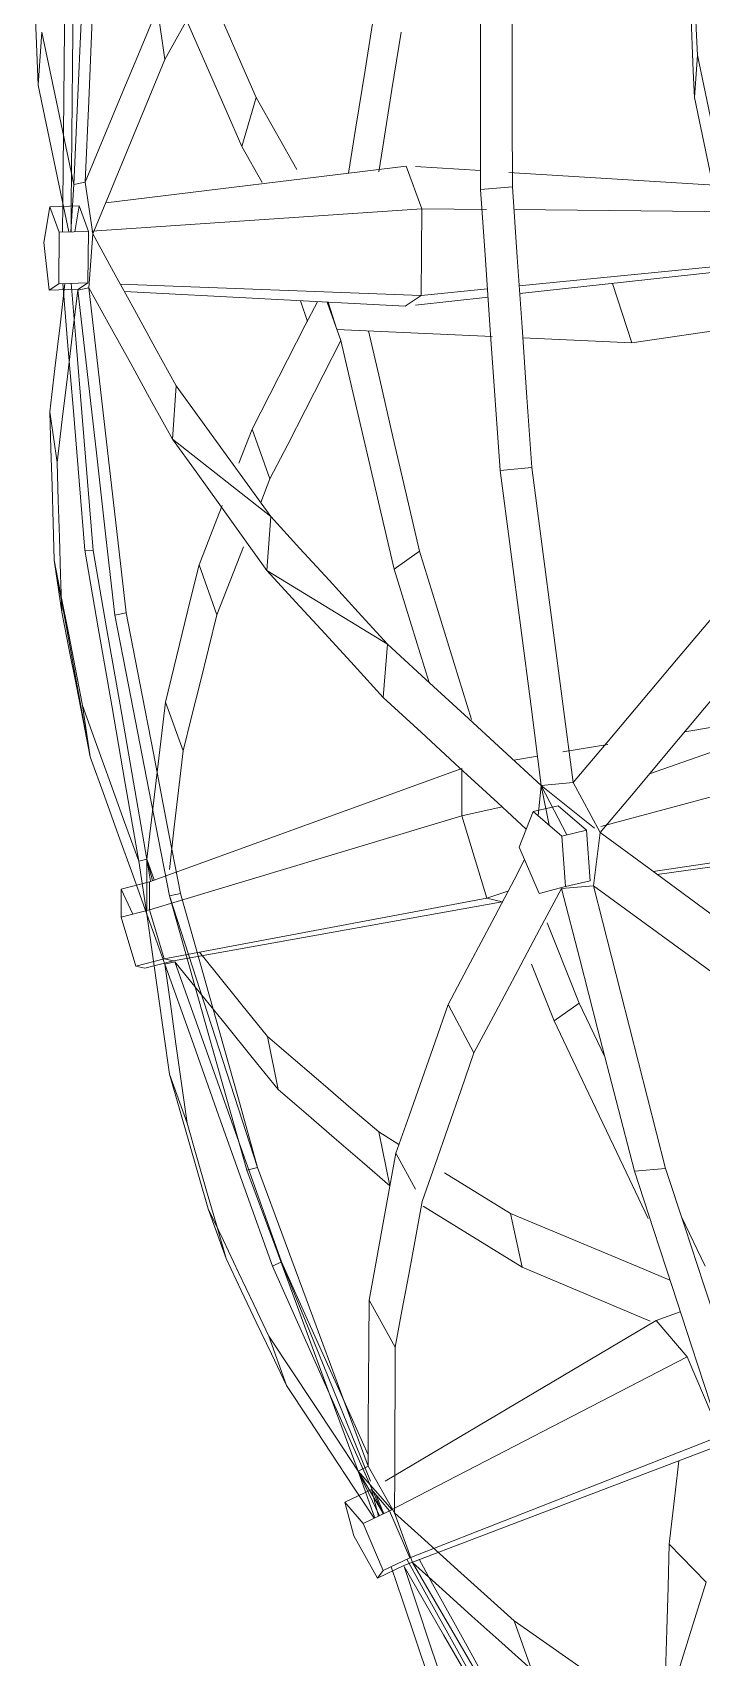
# Model space of a CAD drawing. Header units: inches. Extents: x -1427 to 2274, y -2183 to 260.
# Drawn here: x 170.401 to 172.171, y -1798.426 to -1794.125 of the extents above; entities that cross this region are included whole.
import ezdxf

# ---------------------------------------------------------------- set-up
doc = ezdxf.new("R2010")
doc.units = ezdxf.units.IN
doc.header["$MEASUREMENT"] = 0
doc.layers.add('E-LITE-EQPM', color=33, linetype='Continuous', lineweight=9)
doc.layers.add('G-IMPT', color=8, linetype='Continuous', lineweight=9)

# ---------------------------------------------------------------- blocks, each defined once
blk = doc.blocks.new('Raimond Sphere Small - Moooi_Raimond_43-V3-Reflected Ceiling Plan')
at = {"layer": 'G-IMPT'}
for p, q in [((-8.0515, 0.2259), (-8.071, 0.3608)), ((-8.3866, 0.1577), (-8.3769, 0.2985)), ((-6.6495, 0.1255), (-6.6418, 0.2371)), ((-7.8471, -0.004), (-7.8092, 0.1254)), ((-7.8471, -0.004), (-7.7935, -0.0994)), ((-7.4121, -0.0559), (-8.2078, -0.153)), ((-7.4121, -0.0559), (-7.371, -0.1689)), ((-7.2159, -0.0681), (-7.3875, -0.0574)), ((-6.5379, -0.1103), (-7.1404, -0.0728)), ((-8.3004, -0.2302), (-8.2917, -0.1049)), ((-8.2917, -0.1049), (-8.2619, -0.0988)), ((-8.242, -0.2358), (-8.2619, -0.0988)), ((-7.1315, -0.1111), (-7.2159, -0.1184)), ((-8.3555, -0.1639), (-8.3716, -0.2587)), ((-8.2781, -0.1616), (-8.3555, -0.1639)), ((-8.3555, -0.1639), (-8.3311, -0.2311)), ((-8.2897, -0.2299), (-8.2781, -0.1616)), ((-8.2781, -0.1616), (-8.2537, -0.2288)), ((-8.2449, -0.2282), (-7.371, -0.1689)), ((-7.371, -0.1689), (-7.3727, -0.3984)), ((-7.2002, -0.1706), (-7.371, -0.1689)), ((-6.5135, -0.1774), (-7.1274, -0.1714)), ((-8.3311, -0.2311), (-8.3321, -0.3673)), ((-8.2537, -0.2288), (-8.3311, -0.2311)), ((-8.2537, -0.2288), (-8.2547, -0.3651)), ((-8.242, -0.2358), (-8.252, -0.3787)), ((-8.3716, -0.2587), (-8.3571, -0.3844)), ((-6.5145, -0.3137), (-7.1135, -0.3728)), ((-6.5395, -0.3307), (-7.1121, -0.3937)), ((-8.3321, -0.3673), (-8.3571, -0.3844)), ((-8.3571, -0.3844), (-8.2798, -0.3821)), ((-8.3321, -0.3673), (-8.2547, -0.3651)), ((-8.252, -0.3787), (-8.2818, -0.3848)), ((-8.2547, -0.3651), (-8.2798, -0.3821)), ((-8.1693, -0.3683), (-7.3727, -0.3984)), ((-7.1974, -0.3811), (-7.3727, -0.3984)), ((-6.8668, -0.3668), (-6.8151, -0.5235)), ((-8.1582, -0.3884), (-7.4149, -0.427)), ((-7.6741, -0.4672), (-7.6921, -0.4126)), ((-7.6214, -0.4163), (-7.585, -0.5176)), ((-7.5956, -0.4886), (-7.6194, -0.4164)), ((-7.3727, -0.3984), (-7.4149, -0.427)), ((-7.1959, -0.403), (-7.3875, -0.424)), ((-6.0144, -0.408), (-6.8151, -0.5235)), ((-7.1846, -0.507), (-7.5956, -0.4886)), ((-6.8151, -0.5235), (-7.104, -0.5106)), ((-8.0213, -0.6381), (-8.0311, -0.7788)), ((-8.3363, -0.841), (-8.3558, -0.7061)), ((-7.8205, -0.7527), (-7.8555, -0.8425)), ((-7.7732, -0.8843), (-7.8205, -0.7527)), ((-7.7707, -0.9833), (-8.0311, -0.7788)), ((-7.0803, -0.8542), (-7.1636, -0.8614)), ((-7.7974, -0.9464), (-7.7732, -0.8843)), ((-7.7811, -1.1261), (-7.7707, -0.9833)), ((-8.241, -1.0738), (-8.2634, -1.0725)), ((-7.4446, -1.1233), (-7.3774, -1.0752)), ((-8.3239, -1.2366), (-8.344, -1.0994)), ((-8.2486, -1.6196), (-8.344, -1.0994)), ((-7.9134, -1.2435), (-7.9608, -1.1118)), ((-7.7811, -1.1261), (-7.4621, -1.3217)), ((-8.1539, -1.2386), (-8.1832, -1.2445)), ((-7.4734, -1.4622), (-7.4621, -1.3217)), ((-8.2486, -1.6196), (-8.2691, -1.4838)), ((-8.0028, -1.6037), (-8.0492, -1.4746)), ((-6.2918, -1.498), (-6.7684, -1.6646)), ((-6.3994, -1.5076), (-6.6752, -1.5532)), ((-6.8785, -1.5869), (-6.998, -1.6066)), ((-7.0649, -1.6177), (-7.1279, -1.6281)), ((-6.8973, -1.8038), (-6.1647, -1.607)), ((-7.265, -1.6508), (-8.0919, -1.9502)), ((-7.265, -1.6508), (-7.2649, -1.776)), ((-7.063, -1.7757), (-7.0548, -1.6952)), ((-6.9705, -1.6879), (-7.0548, -1.6952)), ((-6.9137, -1.8082), (-7.0548, -1.6952)), ((-6.9869, -1.8261), (-7.0548, -1.6952)), ((-7.0342, -1.8004), (-7.0548, -1.6952)), ((-6.9705, -1.6879), (-6.8987, -1.8203)), ((-7.1588, -1.7522), (-7.2649, -1.776)), ((-7.0104, -1.7492), (-7.076, -1.7646)), ((-7.0104, -1.7492), (-6.935, -1.8139)), ((-8.0918, -2.0246), (-7.2649, -1.776)), ((-7.2649, -1.776), (-7.1991, -1.994)), ((-7.076, -1.7646), (-7.1133, -1.8585)), ((-7.076, -1.7646), (-7.0005, -1.8293)), ((-6.935, -1.8139), (-7.0005, -1.8293)), ((-7.0005, -1.8293), (-6.9911, -1.9633)), ((-6.935, -1.8139), (-6.9256, -1.9479)), ((-6.8987, -1.8203), (-6.9169, -1.9609)), ((-6.7587, -1.9231), (-6.1489, -1.8325)), ((-8.0988, -1.8907), (-8.1205, -1.8957)), ((-8.0988, -1.8907), (-8.0986, -2.0264)), ((-8.0889, -1.9491), (-8.0988, -1.8907)), ((-8.0835, -1.9472), (-8.0988, -1.8907)), ((-8.0791, -1.9456), (-8.0988, -1.8907)), ((-7.1133, -1.8585), (-7.0608, -1.9813)), ((-6.7479, -1.931), (-6.2662, -1.863)), ((-8.0986, -2.0363), (-8.1205, -1.8957)), ((-8.0919, -1.9502), (-8.1671, -1.9699)), ((-8.1671, -1.9699), (-8.1362, -2.0362)), ((-8.1671, -1.9699), (-8.1671, -2.0443)), ((-8.0919, -1.9502), (-8.0918, -2.0246)), ((-7.143, -1.9751), (-7.1991, -1.994)), ((-6.9911, -1.9633), (-7.0608, -1.9813)), ((-6.9169, -1.9609), (-7.0015, -1.9682)), ((-6.9911, -1.9633), (-6.9256, -1.9479)), ((-8.0528, -2.1541), (-7.1991, -1.994)), ((-8.0096, -1.9815), (-8.039, -1.9879)), ((-7.8057, -2.7062), (-8.039, -1.9879)), ((-8.0287, -2.1598), (-7.1586, -2.0036)), ((-7.1991, -1.994), (-7.1586, -2.0036)), ((-8.0918, -2.0246), (-8.1671, -2.0443)), ((-8.1671, -2.0443), (-8.128, -2.1738)), ((-8.0986, -2.0363), (-8.0514, -2.1683)), ((-8.0918, -2.0246), (-8.0528, -2.1541)), ((-8.128, -2.1738), (-8.0528, -2.1541)), ((-8.128, -2.1738), (-8.1039, -2.1794)), ((-8.1039, -2.1794), (-8.0287, -2.1598)), ((-8.0528, -2.1541), (-8.0287, -2.1598)), ((-8.0514, -2.1683), (-8.0251, -2.1619)), ((-7.0809, -2.1685), (-7.0209, -2.3186)), ((-7.2331, -2.4031), (-7.3014, -2.2754)), ((-6.9549, -2.2715), (-7.0209, -2.3186)), ((-6.8866, -2.414), (-6.9549, -2.2715)), ((-7.7512, -2.5), (-7.7792, -2.3603)), ((-8.0388, -2.4592), (-7.9923, -2.5895)), ((-7.4554, -2.7554), (-7.4852, -2.6125)), ((-7.4315, -2.6457), (-7.4852, -2.6125)), ((-7.8057, -2.7062), (-7.8339, -2.7134)), ((-7.3875, -2.7641), (-7.4395, -2.6685)), ((-6.7258, -2.7096), (-6.8086, -2.7167)), ((-7.8891, -2.9479), (-7.9363, -2.8159)), ((-7.1056, -2.9702), (-7.1362, -2.8287)), ((-6.6213, -2.9675), (-6.6836, -2.8374)), ((-7.7663, -2.968), (-7.7423, -2.9561)), ((-7.5069, -3.5372), (-7.7423, -2.9561)), ((-7.4415, -3.1826), (-7.5106, -3.058)), ((-6.687, -3.0886), (-6.7505, -3.1119)), ((-6.7505, -3.1119), (-7.468, -3.5372)), ((-6.7505, -3.1119), (-6.6692, -3.2076)), ((-7.7292, -3.2835), (-7.7758, -3.1532)), ((-7.4563, -3.6158), (-6.6692, -3.2076)), ((-6.6692, -3.2076), (-6.5795, -3.4169)), ((-7.4031, -3.7401), (-6.5795, -3.4169)), ((-7.4185, -3.7601), (-6.6054, -3.4505)), ((-7.5399, -3.51), (-7.5134, -3.497)), ((-7.5399, -3.51), (-7.45, -3.6125)), ((-7.4724, -3.6234), (-7.5399, -3.51)), ((-7.4829, -3.6284), (-7.5399, -3.51)), ((-7.4955, -3.6344), (-7.5399, -3.51)), ((-7.4432, -3.6203), (-7.5134, -3.497)), ((-7.5047, -3.5589), (-7.5748, -3.5923)), ((-7.486, -3.6299), (-7.5047, -3.5589)), ((-7.5047, -3.5589), (-7.4563, -3.6158)), ((-7.5748, -3.5923), (-7.5514, -3.6814)), ((-7.5748, -3.5923), (-7.5265, -3.6491)), ((-7.472, -3.6233), (-7.4921, -3.5737)), ((-7.4563, -3.6158), (-7.5265, -3.6491)), ((-7.5265, -3.6491), (-7.4732, -3.7734)), ((-7.4563, -3.6158), (-7.4031, -3.7401)), ((-7.4432, -3.6203), (-7.3958, -3.7522)), ((-7.5514, -3.6814), (-7.4886, -3.7934)), ((-7.4732, -3.7734), (-7.4031, -3.7401)), ((-6.7163, -3.7036), (-6.6185, -3.8044)), ((-7.4886, -3.7934), (-7.4185, -3.7601)), ((-7.4732, -3.7734), (-7.4886, -3.7934)), ((-6.729, -4.1567), (-6.6185, -3.8044)), ((-7.1271, -3.9065), (-7.0807, -4.0356))]:
    blk.add_line(p, q, dxfattribs=at)
at = {"layer": 'G-IMPT', "flags": 128}
for points in [[(-8.2917, -0.1049), (-8.2823, 0.1109), (-8.2729, 0.3268), (-8.2635, 0.5426), (-8.2541, 0.7585)], [(-8.2247, 0.7645), (-8.234, 0.5487), (-8.2433, 0.3328), (-8.2526, 0.117), (-8.2619, -0.0988)], [(-7.8267, 0.6257), (-7.8829, 0.5257), (-7.9391, 0.4258), (-7.9953, 0.3258), (-8.0515, 0.2259)], [(-7.2159, -0.1184), (-7.2157, 0.0675), (-7.2155, 0.2535), (-7.2152, 0.4395), (-7.215, 0.6255)], [(-7.1318, 0.6327), (-7.1317, 0.4467), (-7.1316, 0.2608), (-7.1316, 0.0748), (-7.1315, -0.1111)], [(-6.6533, 0.5171), (-6.6504, 0.4471), (-6.6475, 0.3771), (-6.6447, 0.3071), (-6.6418, 0.2371)], [(-8.3866, 0.1577), (-8.3903, 0.2453), (-8.394, 0.333), (-8.3977, 0.4207), (-8.4015, 0.5083)], [(-8.316, 0.3993), (-8.3179, 0.2151), (-8.3198, 0.0308), (-8.3216, -0.1535), (-8.3224, -0.2308)], [(-8.2996, -0.2301), (-8.2989, -0.1585), (-8.2971, 0.025), (-8.2953, 0.2086), (-8.2935, 0.3921)], [(-7.8092, 0.1254), (-7.8508, 0.2202), (-7.8925, 0.315), (-7.9341, 0.4097)], [(-6.6495, 0.1255), (-6.6525, 0.195), (-6.6554, 0.2645), (-6.6584, 0.334), (-6.6613, 0.4035)], [(-8.2619, -0.0988), (-8.2142, 0.0161), (-8.1665, 0.131), (-8.1187, 0.2459), (-8.071, 0.3608)], [(-7.4969, 0.3496), (-7.5212, 0.1982), (-7.5456, 0.0468), (-7.5651, -0.0745)], [(-7.9939, 0.3297), (-7.9721, 0.2802), (-7.9305, 0.1855), (-7.8888, 0.0907), (-7.8471, -0.004)], [(-8.3769, 0.2985), (-8.3556, 0.1976), (-8.3343, 0.0968), (-8.313, -0.0041), (-8.2917, -0.1049)], [(-7.4853, -0.0709), (-7.4747, -0.0048), (-7.4504, 0.1466), (-7.4261, 0.298)], [(-8.0515, 0.2259), (-8.0991, 0.1104), (-8.1467, -0.005), (-8.1944, -0.1204), (-8.242, -0.2358)], [(-6.6418, 0.2371), (-6.6249, 0.1572), (-6.6081, 0.0772), (-6.5912, -0.0027), (-6.5743, -0.0827)], [(-8.3053, -0.2303), (-8.3229, -0.1465), (-8.3441, -0.0451), (-8.3654, 0.0563), (-8.3866, 0.1577)], [(-7.7017, -0.0653), (-7.7555, 0.0301), (-7.8092, 0.1254)], [(-6.601, -0.1063), (-6.6159, -0.0353), (-6.6327, 0.0451), (-6.6495, 0.1255)], [(-7.1636, -0.8614), (-7.1767, -0.6757), (-7.1898, -0.4899), (-7.2028, -0.3042), (-7.2159, -0.1184)], [(-7.1315, -0.1111), (-7.1187, -0.2969), (-7.1059, -0.4827), (-7.0931, -0.6685), (-7.0803, -0.8542)], [(-8.242, -0.2358), (-8.1868, -0.3364), (-8.1316, -0.4369), (-8.0765, -0.5375), (-8.0213, -0.6381)], [(-8.3558, -0.7061), (-8.3423, -0.5916), (-8.3287, -0.477), (-8.3157, -0.3669)], [(-8.2818, -0.3848), (-8.2954, -0.4989), (-8.309, -0.6129), (-8.3226, -0.7269), (-8.3363, -0.841)], [(-8.3211, -0.367), (-8.3085, -0.5214), (-8.2934, -0.7051), (-8.2784, -0.8888), (-8.2634, -1.0725)], [(-8.241, -1.0738), (-8.256, -0.8909), (-8.2709, -0.708), (-8.2858, -0.525), (-8.2988, -0.3664)], [(-8.1832, -1.2445), (-8.2079, -1.0296), (-8.2325, -0.8147), (-8.2571, -0.5997), (-8.2818, -0.3848)], [(-8.0311, -0.7788), (-8.0864, -0.6788), (-8.1416, -0.5788), (-8.1968, -0.4787), (-8.252, -0.3787)], [(-8.252, -0.3787), (-8.2275, -0.5937), (-8.203, -0.8086), (-8.1784, -1.0236), (-8.1539, -1.2386)], [(-7.6474, -0.415), (-7.6794, -0.4775), (-7.7264, -0.5692), (-7.7735, -0.661), (-7.8205, -0.7527)], [(-7.3774, -1.0752), (-7.4125, -0.9237), (-7.4475, -0.7723), (-7.4825, -0.6208), (-7.5123, -0.4923)], [(-7.7732, -0.8843), (-7.7261, -0.7926), (-7.6791, -0.701), (-7.632, -0.6093), (-7.585, -0.5176)], [(-7.585, -0.5176), (-7.5499, -0.6691), (-7.5148, -0.8205), (-7.4797, -0.9719), (-7.4446, -1.1233)], [(-8.0213, -0.6381), (-7.9586, -0.7244), (-7.896, -0.8107), (-7.8334, -0.897), (-7.7707, -0.9833)], [(-8.344, -1.0994), (-8.347, -1.0011), (-8.3499, -0.9028), (-8.3529, -0.8044), (-8.3558, -0.7061)], [(-7.7811, -1.1261), (-7.8436, -1.0393), (-7.9061, -0.9525), (-7.9686, -0.8656), (-8.0311, -0.7788)], [(-8.3363, -0.841), (-8.3332, -0.9399), (-8.3301, -1.0388), (-8.327, -1.1377), (-8.3239, -1.2366)], [(-7.0803, -0.8542), (-7.0529, -1.0627), (-7.0254, -1.2711), (-6.9979, -1.4795), (-6.9705, -1.6879)], [(-7.0548, -1.6952), (-7.082, -1.4868), (-7.1092, -1.2783), (-7.1364, -1.0699), (-7.1636, -0.8614)], [(-7.8991, -0.9541), (-7.9257, -1.022), (-7.9608, -1.1118)], [(-7.7707, -0.9833), (-7.6936, -1.0679), (-7.6164, -1.1525), (-7.5393, -1.2371), (-7.4621, -1.3217)], [(-8.2634, -1.0725), (-8.2277, -1.2783), (-8.1919, -1.4841), (-8.1562, -1.6899), (-8.1205, -1.8957)], [(-8.0988, -1.8907), (-8.1344, -1.6865), (-8.1699, -1.4823), (-8.2055, -1.2781), (-8.241, -1.0738)], [(-7.9134, -1.2435), (-7.8783, -1.1537), (-7.8433, -1.0639)], [(-7.2398, -1.5213), (-7.2856, -1.3726), (-7.3315, -1.2239), (-7.3774, -1.0752)], [(-8.2691, -1.4838), (-8.2879, -1.3877), (-8.3066, -1.2916), (-8.3253, -1.1955), (-8.344, -1.0994)], [(-7.9608, -1.1118), (-7.9829, -1.2025), (-8.005, -1.2932), (-8.0271, -1.3839), (-8.0492, -1.4746)], [(-7.4734, -1.4622), (-7.5503, -1.3782), (-7.6272, -1.2942), (-7.7042, -1.2101), (-7.7811, -1.1261)], [(-7.4446, -1.1233), (-7.3988, -1.272), (-7.3529, -1.4207)], [(-8.3239, -1.2366), (-8.3051, -1.3323), (-8.2862, -1.4281), (-8.2674, -1.5238), (-8.2486, -1.6196)], [(-8.039, -1.9879), (-8.0751, -1.8021), (-8.1111, -1.6162), (-8.1472, -1.4304), (-8.1832, -1.2445)], [(-8.1539, -1.2386), (-8.1178, -1.4243), (-8.0817, -1.61), (-8.0456, -1.7958), (-8.0096, -1.9815)], [(-8.0028, -1.6037), (-7.9804, -1.5136), (-7.9581, -1.4236), (-7.9357, -1.3335), (-7.9134, -1.2435)], [(-6.9705, -1.6879), (-6.8777, -1.5778), (-6.7849, -1.4676), (-6.6922, -1.3575), (-6.5994, -1.2473)], [(-7.4621, -1.3217), (-7.3603, -1.4151), (-7.2585, -1.5084), (-7.1566, -1.6018), (-7.0548, -1.6952)], [(-6.5311, -1.3811), (-6.623, -1.4909), (-6.7149, -1.6007), (-6.8068, -1.7105), (-6.8987, -1.8203)], [(-7.0946, -1.8114), (-7.1701, -1.7417), (-7.2712, -1.6486), (-7.3723, -1.5554), (-7.4734, -1.4622)], [(-8.1205, -1.8957), (-8.1576, -1.7927), (-8.1948, -1.6897), (-8.232, -1.5868), (-8.2691, -1.4838)], [(-8.0492, -1.4746), (-8.0616, -1.5787), (-8.074, -1.6827), (-8.0864, -1.7867), (-8.0988, -1.8907)], [(-8.2486, -1.6196), (-8.2111, -1.7237), (-8.1736, -1.8279), (-8.1361, -1.9321), (-8.0986, -2.0363)], [(-8.0393, -1.9179), (-8.0271, -1.8131), (-8.015, -1.7084), (-8.0028, -1.6037)], [(-6.8987, -1.8203), (-6.7705, -1.9145), (-6.6422, -2.0086), (-6.514, -2.1028), (-6.3858, -2.197)], [(-7.3014, -2.2754), (-7.2433, -2.1653), (-7.1852, -2.0552), (-7.1271, -1.945), (-7.0991, -1.8918)], [(-7.0015, -1.9682), (-7.0594, -2.0769), (-7.1173, -2.1856), (-7.1752, -2.2944), (-7.2331, -2.4031)], [(-6.8086, -2.7167), (-6.8568, -2.5296), (-6.905, -2.3424), (-6.9532, -2.1553), (-7.0015, -1.9682)], [(-6.4075, -2.3324), (-6.5349, -2.2395), (-6.6622, -2.1466), (-6.7895, -2.0538), (-6.9169, -1.9609)], [(-6.9169, -1.9609), (-6.8691, -2.1481), (-6.8213, -2.3353), (-6.7735, -2.5224), (-6.7258, -2.7096)], [(-7.8339, -2.7134), (-7.8852, -2.532), (-7.9365, -2.3507), (-7.9877, -2.1693), (-8.039, -1.9879)], [(-8.0096, -1.9815), (-7.9586, -2.1627), (-7.9076, -2.3439), (-7.8567, -2.525), (-7.8057, -2.7062)], [(-8.0986, -2.0363), (-8.0836, -2.142), (-8.0687, -2.2478), (-8.0538, -2.3535), (-8.0388, -2.4592)], [(-6.9549, -2.2715), (-7.0146, -2.1211), (-7.0392, -2.0594)], [(-7.7792, -2.3603), (-7.8473, -2.2759), (-7.9154, -2.1915), (-7.9596, -2.1366)], [(-8.0514, -2.1683), (-7.9801, -2.3682), (-7.9089, -2.5681), (-7.8376, -2.7681), (-7.7663, -2.968)], [(-7.9923, -2.5895), (-8.0071, -2.4842), (-8.0218, -2.3789), (-8.0366, -2.2736), (-8.0514, -2.1683)], [(-8.0251, -2.1619), (-7.9566, -2.2465), (-7.8881, -2.331), (-7.8197, -2.4155), (-7.7512, -2.5)], [(-7.7423, -2.9561), (-7.813, -2.7576), (-7.8837, -2.559), (-7.9544, -2.3605), (-8.0251, -2.1619)], [(-7.4395, -2.6685), (-7.405, -2.5702), (-7.3705, -2.4719), (-7.3359, -2.3736), (-7.3014, -2.2754)], [(-7.0209, -2.3186), (-6.9378, -2.4928), (-6.8548, -2.6671), (-6.7718, -2.8413)], [(-7.4852, -2.6125), (-7.5587, -2.5494), (-7.6322, -2.4864), (-7.7057, -2.4234), (-7.7792, -2.3603)], [(-7.2331, -2.4031), (-7.2673, -2.5015), (-7.3015, -2.6), (-7.3356, -2.6984), (-7.3698, -2.7968)], [(-8.0388, -2.4592), (-8.0132, -2.5484), (-7.9875, -2.6376), (-7.9619, -2.7267), (-7.9363, -2.8159)], [(-7.7512, -2.5), (-7.6772, -2.5639), (-7.6033, -2.6277), (-7.5293, -2.6916), (-7.4554, -2.7554)], [(-7.8891, -2.9479), (-7.9149, -2.8583), (-7.9407, -2.7687), (-7.9665, -2.6791), (-7.9923, -2.5895)], [(-7.8057, -2.7062), (-7.7326, -2.9039), (-7.6596, -3.1016), (-7.5865, -3.2993), (-7.5134, -3.497)], [(-7.5106, -3.058), (-7.4928, -2.9606), (-7.475, -2.8632), (-7.4573, -2.7658), (-7.4395, -2.6685)], [(-6.7258, -2.7096), (-6.675, -2.8634), (-6.6243, -3.0173), (-6.5736, -3.1711), (-6.5229, -3.3249)], [(-7.5399, -3.51), (-7.6134, -3.3108), (-7.6869, -3.1117), (-7.7604, -2.9125), (-7.8339, -2.7134)], [(-7.1362, -2.8287), (-7.2235, -2.7746), (-7.3107, -2.7206)], [(-6.6074, -3.3321), (-6.6577, -3.1783), (-6.708, -3.0244), (-6.7583, -2.8706), (-6.8086, -2.7167)], [(-7.9363, -2.8159), (-7.8961, -2.9002), (-7.856, -2.9845), (-7.8159, -3.0689), (-7.7758, -3.1532)], [(-7.3698, -2.7968), (-7.3877, -2.8933), (-7.4056, -2.9897), (-7.4236, -3.0861), (-7.4415, -3.1826)], [(-7.3679, -2.8091), (-7.2805, -2.8628), (-7.193, -2.9165), (-7.1056, -2.9702)], [(-6.7144, -3.0048), (-6.8006, -2.9688), (-6.9125, -2.9221), (-7.0243, -2.8754), (-7.1362, -2.8287)], [(-7.7292, -3.2835), (-7.7692, -3.1996), (-7.8092, -3.1157), (-7.8491, -3.0318), (-7.8891, -2.9479)], [(-7.5132, -3.4669), (-7.5883, -3.2994), (-7.6653, -3.1278), (-7.7423, -2.9561)], [(-7.7663, -2.968), (-7.6894, -3.14), (-7.6125, -3.312), (-7.5356, -3.484), (-7.4732, -3.6238)], [(-7.1056, -2.9702), (-6.9928, -3.0179), (-6.8799, -3.0655), (-6.767, -3.1132)], [(-7.5134, -3.497), (-7.5127, -3.3873), (-7.512, -3.2775), (-7.5113, -3.1677), (-7.5106, -3.058)], [(-7.7758, -3.1532), (-7.7168, -3.2424), (-7.6578, -3.3316), (-7.5989, -3.4208), (-7.5399, -3.51)], [(-7.4415, -3.1826), (-7.4419, -3.292), (-7.4423, -3.4015), (-7.4428, -3.5109), (-7.4432, -3.6203)], [(-7.4972, -3.6352), (-7.5519, -3.5523), (-7.611, -3.4627), (-7.6701, -3.3731), (-7.7292, -3.2835)], [(-6.6911, -3.4831), (-6.7008, -3.5679), (-6.7163, -3.7036)], [(-7.4432, -3.6203), (-7.3642, -3.6919), (-7.2851, -3.7634), (-7.2061, -3.8349), (-7.1271, -3.9065)], [(-6.7163, -3.7036), (-6.7195, -3.8169), (-6.7227, -3.9302), (-6.7258, -4.0434), (-6.729, -4.1567)], [(-7.3518, -4.0617), (-7.387, -3.9568), (-7.4223, -3.8518), (-7.452, -3.7633)], [(-7.4181, -3.7631), (-7.3833, -3.867), (-7.3486, -3.9708), (-7.3138, -4.0746), (-7.279, -4.1785)], [(-6.9988, -4.4851), (-7.1036, -4.3046), (-7.2085, -4.1241), (-7.3133, -3.9436), (-7.4181, -3.7631)], [(-7.4104, -3.7436), (-7.3672, -3.8216), (-7.2757, -3.9871), (-7.1842, -4.1527), (-7.0926, -4.3182)], [(-7.3958, -3.7522), (-7.2919, -3.9314), (-7.1879, -4.1105), (-7.084, -4.2897), (-6.9801, -4.4689)], [(-7.0807, -4.0356), (-7.1595, -3.9647), (-7.2383, -3.8939), (-7.3171, -3.823), (-7.3958, -3.7522)], [(-7.0686, -4.3047), (-7.16, -4.1392), (-7.2515, -3.9737), (-7.3429, -3.8082), (-7.3785, -3.7437)], [(-7.1271, -3.9065), (-7.0501, -3.9604), (-6.9731, -4.0143), (-6.8962, -4.0682), (-6.8192, -4.122)]]:
    blk.add_lwpolyline(points, dxfattribs=at)
blk = doc.blocks.new('Raimond Sphere Small - Raimond Sphere Small-V4-Reflected Ceiling Plan')
blk.add_blockref('Raimond Sphere Small - Moooi_Raimond_43-V3-Reflected Ceiling Plan', (-0.0278, 0.2523))

msp = doc.modelspace()

# ---------------------------------------------------------------- block references
at = {"layer": 'E-LITE-EQPM', "lineweight": 20}
msp.add_blockref('Raimond Sphere Small - Raimond Sphere Small-V4-Reflected Ceiling Plan', (178.83, -1794.6751), dxfattribs=at)

doc.saveas('drawing.dxf')
